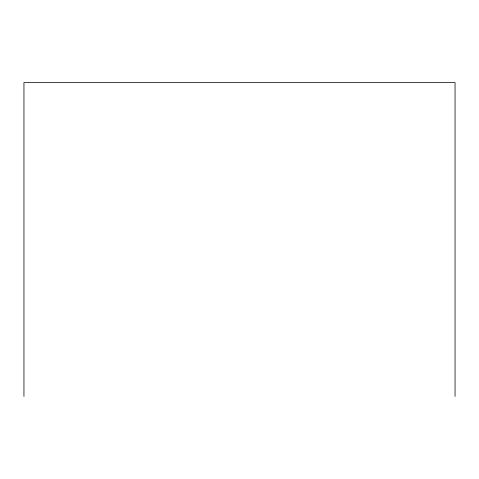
<?xml version="1.0" encoding="UTF-8"?>
<svg xmlns="http://www.w3.org/2000/svg" width="479" height="479" viewBox="0 0 479 479"><rect width="100%" height="100%" fill="white"/><g stroke="black" fill="none" stroke-linecap="round" stroke-linejoin="round"><path stroke-width="0.72" d="M455.05 396.45L455.05 82.55L23.95 82.55L23.95 396.45"/></g></svg>
